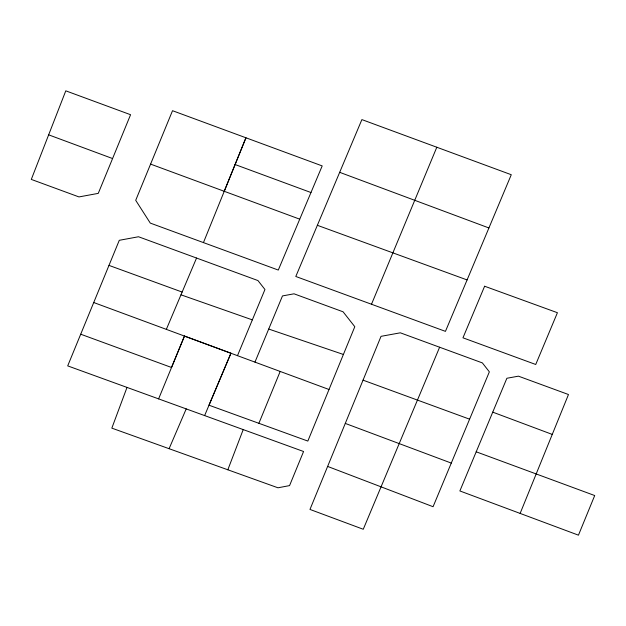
<?xml version="1.0" encoding="UTF-8"?>
<svg xmlns="http://www.w3.org/2000/svg" width="626" height="626" viewBox="0 0 626 626"><rect width="100%" height="100%" fill="white"/><g stroke="black" fill="none" stroke-linecap="round" stroke-linejoin="round"><path stroke-width="0.94" d="M127.008 387.424L111.835 428.137L277.975 487.795L289.564 485.604L303.571 451.502L67.702 365.881L119.284 240.306L138.518 236.753L257.959 280.565L264.954 289.502L237.489 355.67M227.833 469.774L243.217 429.585M224.241 191.298L245.94 137.783L203.442 242.591M520.136 513.414L568.478 394.521L518.438 376.163L506.872 378.268L459.875 490.948L578.455 535.167L594.7 495.542L476.19 451.8M258.89 423.309L280.174 371.453M254.962 362.118L282.475 295.926L294.032 293.813L343.079 311.803L354.801 326.709L307.835 441.072L208.99 405.194L230.947 353.236L184.474 336.068L171.524 367.485L80.731 334.214M439.616 347.242L363.26 529.267L309.972 509.431L381.031 336.334L400.319 332.813L482.364 362.908L489.36 371.844L433.075 506.716L327.633 466.425M112.578 158.542L98.259 193.371L78.978 196.924L31.3 179.412L65.785 90.833L130.576 114.714L112.578 158.542L48.656 134.84M158.605 398.879L184.474 336.068M371.5 304.252L436.815 147.227M467.09 279.932L511.278 174.717L361.891 119.597L295.801 276.481L445.446 331.365L467.09 279.932L317.374 225.305M204.624 415.586L230.947 353.236M299.744 219.17L278.288 270.064L150.279 223.091L135.709 200.32L172.526 110.7L322.194 165.913L299.744 219.17L150.584 164.106M166.336 329.378L196.556 258.029M169.098 448.685L186.219 408.888M268.726 329.049L343.424 354.472M180.977 294.815L252.333 319.87M108.994 265.393L182.143 292.06M363.033 380.154L469.625 419.193M235.11 164.544L310.997 192.542M93.759 302.538L329.01 389.497M339.668 172.322L488.914 227.958M492.732 412.143L552.249 434.413M345.294 423.419L451.299 463.091M484.618 286.231L462.966 337.813L535.731 364.488L557.422 312.71L484.618 286.231"/></g></svg>
